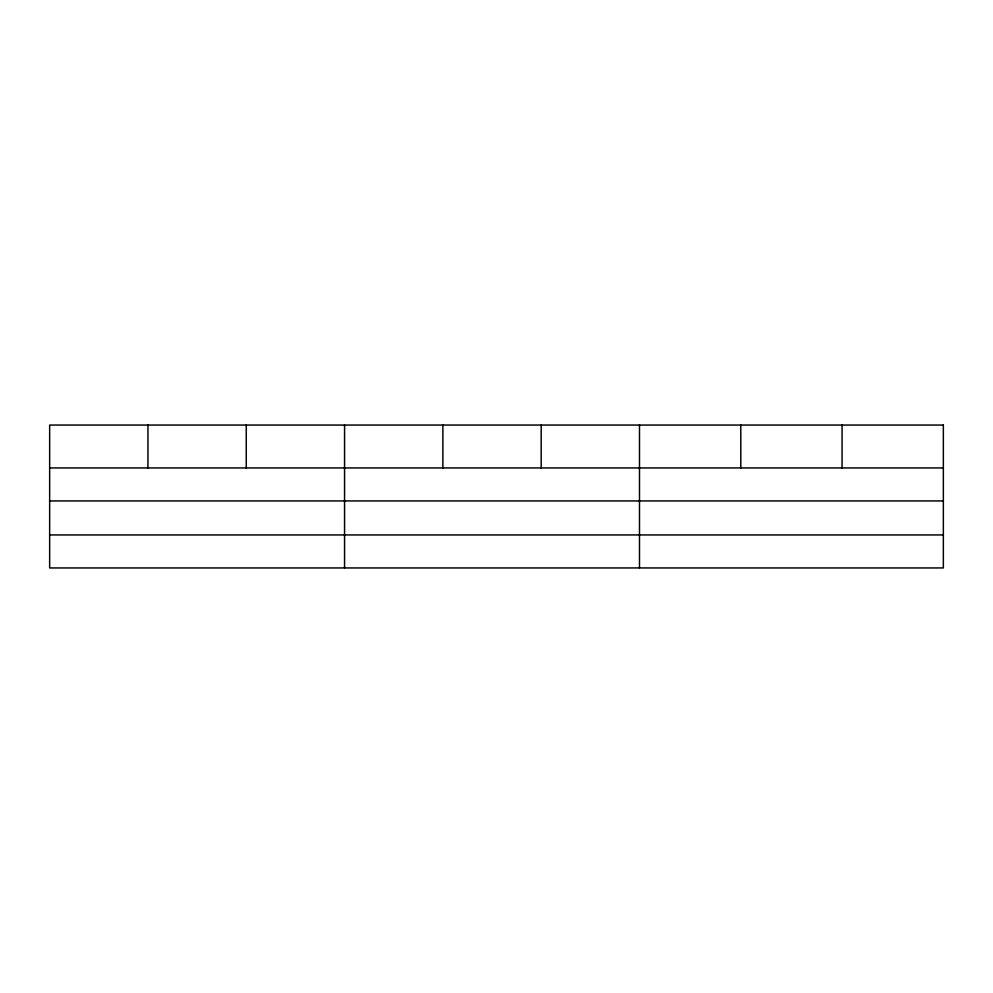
<?xml version="1.0" encoding="UTF-8"?>
<svg xmlns="http://www.w3.org/2000/svg" width="993" height="993" viewBox="0 0 993 993"><rect width="100%" height="100%" fill="white"/><g stroke="black" fill="none" stroke-linecap="round" stroke-linejoin="round"><path stroke-width="1.49" d="M49.65 467.939L943.35 467.939M49.65 500.944L943.35 500.944M49.65 534.942L943.35 534.942M842.064 425.054L842.064 467.939M740.778 425.054L740.778 467.939M639.492 425.054L639.492 567.946M541.185 425.054L541.185 467.939M442.878 425.054L442.878 467.939M344.571 425.054L344.571 567.946M246.264 425.054L246.264 467.939M147.957 425.054L147.957 467.939M943.35 425.054L49.65 425.054L49.65 567.946L943.35 567.946L943.35 425.054"/></g></svg>
